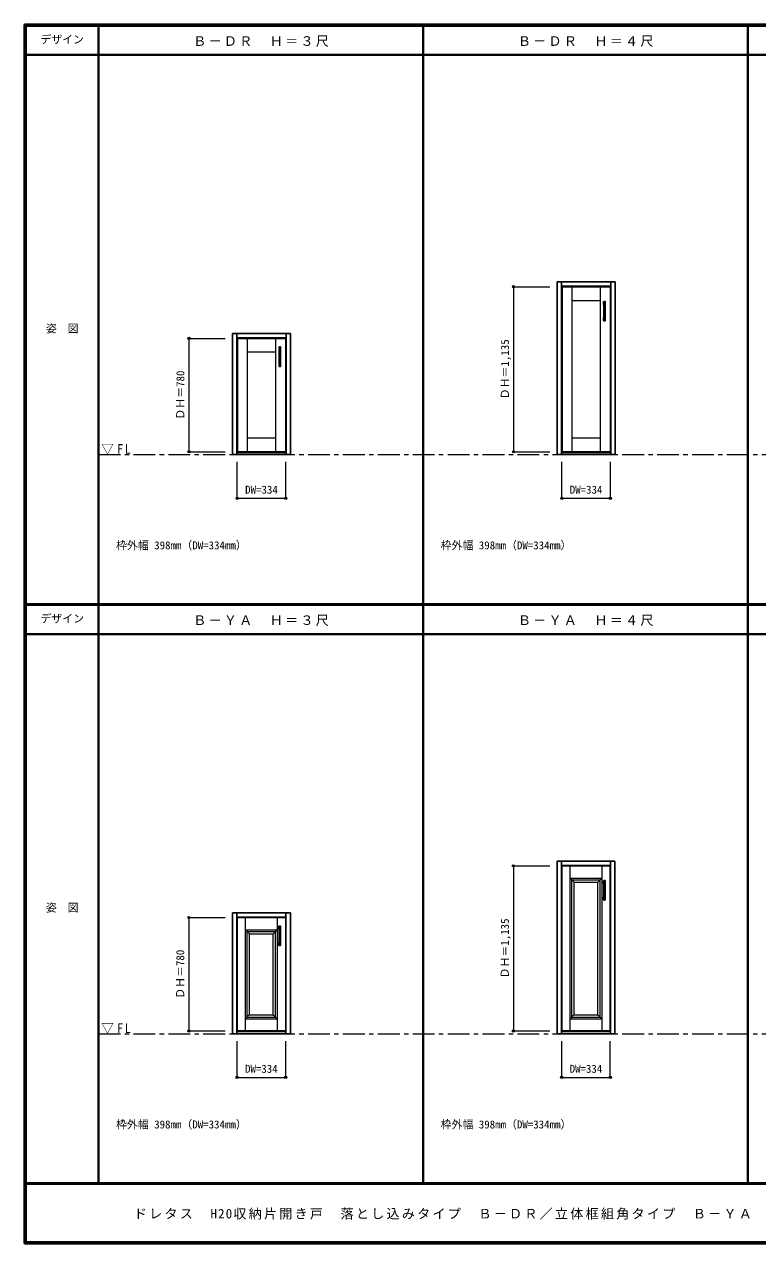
# Model space of a CAD drawing. Units: millimetres, scale not verified. Extents: x -6000 to 5700, y -4307 to 4260.
# Drawn here: x -6000 to -959, y -4205 to 4175 of the extents above; entities that cross this region are included whole.
import ezdxf
from ezdxf.enums import TextEntityAlignment as Align

# ---------------------------------------------------------------- set-up
doc = ezdxf.new("R2010")
doc.units = ezdxf.units.MM
doc.header["$LTSCALE"] = 30
doc.header["$PDMODE"] = 32
doc.header["$PDSIZE"] = 15
doc.linetypes.add('CHAIN1', pattern=[8, 5, -1, 1, -1])
for name, color, linetype, lineweight in [('0-1_通り芯', 7, 'CHAIN1', 18), ('0-2_扉', 3, 'Continuous', 25), ('0-3_仕上げ', 7, 'Continuous', 18), ('0-4_枠', 3, 'Continuous', 25), ('0-7_取手', 7, 'Continuous', 18), ('0-B_寸法', 4, 'Continuous', 9), ('F-1_枠', 6, 'Continuous', 40)]:
    doc.layers.add(name, color=color, linetype=linetype, lineweight=lineweight)
doc.layers.add('0-A_文字', color=7, linetype='Continuous')
doc.layers.add('F-A_文字', color=7, linetype='Continuous')
doc.styles.add('ＭＳ ゴシック', font='')
doc.styles.get('ＭＳ ゴシック').set_extended_font_data('MS Gothic')

msp = doc.modelspace()

# ---------------------------------------------------------------- linework, layer by layer
at = {"layer": '0-1_通り芯'}
for p, q in [((-5490, 1218), (5700, 1218)), ((-5490, -2762.5), (5700, -2762.5))]:
    msp.add_line(p, q, dxfattribs=at)
at = {"layer": '0-2_扉'}
for p, q in [((-1971.2, 2372), (-1971.2, 1237)), ((-4202.8, 2017), (-4536.8, 2017)), ((-4536.8, 2017), (-4536.8, 1237)), ((-4202.8, 2017), (-4202.8, 1237)), ((-4202.8, 1237), (-4536.8, 1237)), ((-1971.2, 1237), (-2305.2, 1237)), ((-1972.02, -1608.5), (-1972.02, -2743.5)), ((-4203.62, -1963.5), (-4537.62, -1963.5)), ((-4537.62, -1963.5), (-4537.62, -2743.5)), ((-4203.62, -1963.5), (-4203.62, -2743.5)), ((-4203.62, -2743.5), (-4537.62, -2743.5)), ((-1972.02, -2743.5), (-2306.02, -2743.5))]:
    msp.add_line(p, q, dxfattribs=at)
for points in [[(-1971.2, 2372), (-2305.2, 2372), (-2305.2, 1237)], [(-1972.02, -1608.5), (-2306.02, -1608.5), (-2306.02, -2743.5)]]:
    msp.add_lwpolyline(points, dxfattribs=at)
at = {"layer": '0-3_仕上げ'}
for p, q in [((-2303.78, 2372), (-2303.78, 1237)), ((-2236.2, 2372), (-2236.2, 1237)), ((-2236.2, 2370.59), (-2040.2, 2370.59)), ((-2040.2, 1237), (-2040.2, 2372)), ((-1972.61, 2372), (-1972.61, 1237)), ((-2040.2, 2276), (-2236.2, 2276)), ((-4535.38, 2017), (-4535.38, 1237)), ((-4467.8, 2017), (-4467.8, 1237)), ((-4467.8, 2015.59), (-4271.8, 2015.59)), ((-4271.8, 1237), (-4271.8, 2017)), ((-4204.21, 2017), (-4204.21, 1237)), ((-4271.8, 1921), (-4467.8, 1921)), ((-4467.8, 1333), (-4271.8, 1333)), ((-2236.2, 1333), (-2040.2, 1333)), ((-4467.8, 1238.41), (-4271.8, 1238.41)), ((-2236.2, 1238.41), (-2040.2, 1238.41)), ((-2249.02, -2743.5), (-2249.02, -1608.5)), ((-2029.02, -2743.5), (-2029.02, -1608.5)), ((-2237.02, -1704.5), (-2249.02, -1692.5)), ((-2249.02, -1692.5), (-2029.02, -1692.5)), ((-2237.02, -1704.5), (-2041.02, -1704.5)), ((-2237.02, -2647.5), (-2237.02, -1704.5)), ((-2221.02, -1720.5), (-2231.48, -1710.03)), ((-2057.02, -1720.5), (-2046.72, -1710.2)), ((-2057.02, -2631.5), (-2057.02, -1720.5)), ((-2029.02, -1692.5), (-2041.02, -1704.5)), ((-2041.02, -2647.5), (-2041.02, -1704.5)), ((-4480.62, -2743.5), (-4480.62, -1963.5)), ((-4260.62, -2743.5), (-4260.62, -1963.5)), ((-4468.62, -2059.5), (-4480.62, -2047.5)), ((-4480.62, -2047.5), (-4260.62, -2047.5)), ((-4468.62, -2059.5), (-4272.62, -2059.5)), ((-4468.62, -2647.5), (-4468.62, -2059.5)), ((-4452.62, -2075.5), (-4463.08, -2065.03)), ((-4288.62, -2075.5), (-4278.32, -2065.2)), ((-4288.62, -2631.5), (-4288.62, -2075.5)), ((-4260.62, -2047.5), (-4272.62, -2059.5)), ((-4272.62, -2647.5), (-4272.62, -2059.5)), ((-4468.62, -2647.5), (-4480.62, -2659.5)), ((-4480.62, -2659.5), (-4260.62, -2659.5)), ((-4468.62, -2647.5), (-4272.62, -2647.5)), ((-4452.62, -2631.5), (-4463.08, -2641.96)), ((-4272.62, -2647.5), (-4260.62, -2659.5)), ((-2237.02, -2647.5), (-2249.02, -2659.5)), ((-2249.02, -2659.5), (-2029.02, -2659.5)), ((-2237.02, -2647.5), (-2041.02, -2647.5)), ((-2221.02, -2631.5), (-2231.48, -2641.96)), ((-2041.02, -2647.5), (-2029.02, -2659.5))]:
    msp.add_line(p, q, dxfattribs=at)
for points in [[(-2221.02, -2631.5), (-2221.02, -1720.5), (-2057.02, -1720.5)], [(-4452.62, -2631.5), (-4452.62, -2075.5), (-4288.62, -2075.5)], [(-4452.62, -2631.5), (-4288.62, -2631.5), (-4278.32, -2641.8)], [(-2221.02, -2631.5), (-2057.02, -2631.5), (-2046.72, -2641.8)]]:
    msp.add_lwpolyline(points, dxfattribs=at)
at = {"layer": '0-4_枠'}
for p, q in [((-2337.2, 1218), (-2337.2, 2405)), ((-2337.2, 2405), (-1939.2, 2405)), ((-2307.2, 1218), (-2307.2, 2405)), ((-2307.2, 2375), (-1969.2, 2375)), ((-1969.2, 1218), (-1969.2, 2405)), ((-1939.2, 1218), (-1939.2, 2405)), ((-4568.8, 1218), (-4568.8, 2050)), ((-4568.8, 2050), (-4170.8, 2050)), ((-4538.8, 1218), (-4538.8, 2050)), ((-4538.8, 2020), (-4200.8, 2020)), ((-4200.8, 1218), (-4200.8, 2050)), ((-4170.8, 1218), (-4170.8, 2050)), ((-4568.8, 1218), (-4170.8, 1218)), ((-4538.8, 1233), (-4200.8, 1233)), ((-2337.2, 1218), (-1939.2, 1218)), ((-2307.2, 1233), (-1969.2, 1233)), ((-2338.02, -2762.5), (-2338.02, -1575.5)), ((-2338.02, -1575.5), (-1940.02, -1575.5)), ((-2308.02, -2762.5), (-2308.02, -1575.5)), ((-1970.02, -2762.5), (-1970.02, -1575.5)), ((-1940.02, -2762.5), (-1940.02, -1575.5)), ((-2308.02, -1605.5), (-1970.02, -1605.5)), ((-4569.62, -2762.5), (-4569.62, -1930.5)), ((-4569.62, -1930.5), (-4171.62, -1930.5)), ((-4539.62, -2762.5), (-4539.62, -1930.5)), ((-4539.62, -1960.5), (-4201.62, -1960.5)), ((-4201.62, -2762.5), (-4201.62, -1930.5)), ((-4171.62, -2762.5), (-4171.62, -1930.5)), ((-4569.62, -2762.5), (-4171.62, -2762.5)), ((-4539.62, -2747.5), (-4201.62, -2747.5)), ((-2338.02, -2762.5), (-1940.02, -2762.5)), ((-2308.02, -2747.5), (-1970.02, -2747.5))]:
    msp.add_line(p, q, dxfattribs=at)
at = {"layer": '0-7_取手'}
for p, q in [((-2017.7, 2250), (-2017.7, 2268)), ((-2005.7, 2250), (-2005.7, 2268)), ((-2017.7, 2140), (-2017.7, 2158)), ((-2005.7, 2140), (-2005.7, 2158)), ((-4249.3, 1937), (-4249.3, 1955)), ((-4237.3, 1937), (-4237.3, 1955)), ((-4249.3, 1827), (-4249.3, 1845)), ((-4237.3, 1827), (-4237.3, 1845)), ((-2018.52, -1730.5), (-2018.52, -1712.5)), ((-2006.52, -1730.5), (-2006.52, -1712.5)), ((-2018.52, -1840.5), (-2018.52, -1822.5)), ((-2006.52, -1840.5), (-2006.52, -1822.5)), ((-4250.12, -2043.5), (-4250.12, -2025.5)), ((-4238.12, -2043.5), (-4238.12, -2025.5)), ((-4250.12, -2153.5), (-4250.12, -2135.5)), ((-4238.12, -2153.5), (-4238.12, -2135.5))]:
    msp.add_line(p, q, dxfattribs=at)
at = {"layer": '0-7_取手', "color": 3, "lineweight": 25}
for p, q in [((-2016.7, 2138), (-2016.7, 2270)), ((-2007.7, 2271), (-2015.7, 2271)), ((-2006.7, 2138), (-2006.7, 2270)), ((-2015.7, 2137), (-2007.7, 2137)), ((-4248.3, 1825), (-4248.3, 1957)), ((-4239.3, 1958), (-4247.3, 1958)), ((-4238.3, 1825), (-4238.3, 1957)), ((-4247.3, 1824), (-4239.3, 1824)), ((-2017.52, -1842.5), (-2017.52, -1710.5)), ((-2008.52, -1709.5), (-2016.52, -1709.5)), ((-2007.52, -1842.5), (-2007.52, -1710.5)), ((-2016.52, -1843.5), (-2008.52, -1843.5)), ((-4249.12, -2155.5), (-4249.12, -2023.5)), ((-4240.12, -2022.5), (-4248.12, -2022.5)), ((-4239.12, -2155.5), (-4239.12, -2023.5)), ((-4248.12, -2156.5), (-4240.12, -2156.5))]:
    msp.add_line(p, q, dxfattribs=at)
at = {"layer": '0-7_取手'}
for centre, start, end in [((-2016.7, 2268), 90, 180), ((-2006.7, 2268), 0, 90), ((-2016.7, 2250), 180, 270), ((-2006.7, 2250), 270, 0), ((-2016.7, 2158), 90, 180), ((-2016.7, 2140), 180, 270), ((-2006.7, 2158), 0, 90), ((-2006.7, 2140), 270, 0), ((-4248.3, 1955), 90, 180), ((-4248.3, 1937), 180, 270), ((-4238.3, 1955), 0, 90), ((-4238.3, 1937), 270, 0), ((-4248.3, 1845), 90, 180), ((-4238.3, 1845), 0, 90), ((-4248.3, 1827), 180, 270), ((-4238.3, 1827), 270, 0), ((-2017.52, -1712.5), 90, 180), ((-2017.52, -1730.5), 180, 270), ((-2007.52, -1712.5), 0, 90), ((-2007.52, -1730.5), 270, 0), ((-2017.52, -1822.5), 90, 180), ((-2017.52, -1840.5), 180, 270), ((-2007.52, -1822.5), 0, 90), ((-2007.52, -1840.5), 270, 0), ((-4249.12, -2025.5), 90, 180), ((-4249.12, -2043.5), 180, 270), ((-4239.12, -2025.5), 0, 90), ((-4239.12, -2043.5), 270, 0), ((-4249.12, -2135.5), 90, 180), ((-4249.12, -2153.5), 180, 270), ((-4239.12, -2135.5), 0, 90), ((-4239.12, -2153.5), 270, 0)]:
    msp.add_arc(centre, 1, start, end, dxfattribs=at)
at = {"layer": '0-7_取手', "color": 3, "lineweight": 25}
for centre, start, end in [((-2015.7, 2270), 90, 180), ((-2007.7, 2270), 0, 90), ((-2015.7, 2138), 180, 270), ((-2007.7, 2138), 270, 0), ((-4247.3, 1957), 90, 180), ((-4239.3, 1957), 0, 90), ((-4247.3, 1825), 180, 270), ((-4239.3, 1825), 270, 0), ((-2016.52, -1710.5), 90, 180), ((-2008.52, -1710.5), 0, 90), ((-2016.52, -1842.5), 180, 270), ((-2008.52, -1842.5), 270, 0), ((-4248.12, -2023.5), 90, 180), ((-4240.12, -2023.5), 0, 90), ((-4248.12, -2155.5), 180, 270), ((-4240.12, -2155.5), 270, 0)]:
    msp.add_arc(centre, 1, start, end, dxfattribs=at)
at = {"layer": '0-B_寸法'}
for p, q in [((-2637.2, 2372), (-2637.2, 1237)), ((-2637.2, 2372), (-2387.2, 2372)), ((-4868.8, 2017), (-4868.8, 1237)), ((-4868.8, 2017), (-4618.8, 2017)), ((-4868.8, 1237), (-4618.8, 1237)), ((-2637.2, 1237), (-2387.2, 1237)), ((-4536.8, 918), (-4536.8, 1168)), ((-4202.8, 918), (-4202.8, 1168)), ((-2305.2, 918), (-2305.2, 1168)), ((-1971.2, 918), (-1971.2, 1168)), ((-4536.8, 918), (-4202.8, 918)), ((-2305.2, 918), (-1971.2, 918)), ((-2638.02, -1608.5), (-2638.02, -2743.5)), ((-2638.02, -1608.5), (-2388.02, -1608.5)), ((-4869.62, -1963.5), (-4869.62, -2743.5)), ((-4869.62, -1963.5), (-4619.62, -1963.5)), ((-4869.62, -2743.5), (-4619.62, -2743.5)), ((-2638.02, -2743.5), (-2388.02, -2743.5)), ((-4537.62, -3062.5), (-4537.62, -2812.5)), ((-4203.62, -3062.5), (-4203.62, -2812.5)), ((-2306.02, -3062.5), (-2306.02, -2812.5)), ((-1972.02, -3062.5), (-1972.02, -2812.5)), ((-4537.62, -3062.5), (-4203.62, -3062.5)), ((-2306.02, -3062.5), (-1972.02, -3062.5))]:
    msp.add_line(p, q, dxfattribs=at)
at = {"layer": '0-B_寸法', "color": 7}
for p in [(-2637.2, 2372), (-4868.8, 2017), (-4868.8, 1237), (-2637.2, 1237), (-4536.8, 918), (-4202.8, 918), (-2305.2, 918), (-1971.2, 918), (-2638.02, -1608.5), (-4869.62, -1963.5), (-4869.62, -2743.5), (-2638.02, -2743.5), (-4537.62, -3062.5), (-4203.62, -3062.5), (-2306.02, -3062.5), (-1972.02, -3062.5)]:
    msp.add_point(p, dxfattribs=at)
at = {"layer": 'F-1_枠'}
for p, q in [((-6000, 4175), (5700, 4175)), ((-6000, 4175), (-6000, -4205)), ((-6000, 4170), (5700, 4170)), ((-6000, 4165), (5700, 4165)), ((-5995, 4175), (-5995, -4205)), ((-5990, 4175), (-5990, -4205)), ((-5490, 4175), (-5490, -3790)), ((-3258.4, 4175), (-3258.4, -3790)), ((-1026.8, 4165), (-1026.8, -3790)), ((-6000, 3965), (5700, 3965)), ((-5990, 190.5), (5690, 190.5)), ((-5990, 187.5), (5690, 187.5)), ((-5990, 184.5), (5690, 184.5)), ((-5990, -15.5), (5690, -15.5)), ((5700, -3790), (-6000, -3790)), ((5700, -3795), (-6000, -3795)), ((5700, -4195), (-6000, -4195)), ((5700, -4200), (-6000, -4200)), ((5700, -4205), (-6000, -4205))]:
    msp.add_line(p, q, dxfattribs=at)

# ---------------------------------------------------------------- texts
at = {"layer": '0-A_文字', "style": 'ＭＳ ゴシック'}
for p in [(-5370, 550.5), (-3138.4, 550.5), (-5370, -3430), (-3138.4, -3430)]:
    msp.add_text('枠外幅 398mm（DW=334mm）', height=54.99, dxfattribs=at).set_placement(p, align=Align.BOTTOM_LEFT)
at = {"layer": '0-A_文字', "char_height": 65.98, "attachment_point": 7, "style": 'ＭＳ ゴシック'}
for s, insert in [('\\T1.17;Ｂ－ＤＲ\u3000Ｈ＝３尺', (-4839.2, 4020)), ('\\T1.17;Ｂ－ＤＲ\u3000Ｈ＝４尺', (-2607.6, 4020)), ('\\T1.26;\\W0.95;▽FL', (-5471.25, 1218)), ('\\T1.17;Ｂ－ＹＡ\u3000Ｈ＝３尺', (-4839.2, 39.5)), ('\\T1.17;Ｂ－ＹＡ\u3000Ｈ＝４尺', (-2607.6, 39.5)), ('\\T1.26;\\W0.95;▽FL', (-5471.25, -2762.5))]:
    msp.add_mtext(s, dxfattribs=dict(at, insert=insert))
at = {"layer": '0-B_寸法', "color": 7, "style": 'ＭＳ ゴシック'}
for s, p in [('ＤＨ＝1,135', (-2652.2, 1598.25)), ('ＤＨ＝780', (-4883.8, 1458.25)), ('ＤＨ＝1,135', (-2653.02, -2382.25)), ('ＤＨ＝780', (-4884.62, -2522.25))]:
    msp.add_text(s, height=54.99, rotation=90, dxfattribs=at).set_placement(p, align=Align.BOTTOM_LEFT)
for p in [(-4482.3, 933), (-2250.7, 933), (-4483.12, -3047.5), (-2251.52, -3047.5)]:
    msp.add_text('DW=334', height=54.99, dxfattribs=at).set_placement(p, align=Align.BOTTOM_LEFT)
at = {"layer": 'F-A_文字', "style": 'ＭＳ ゴシック'}
for s, p in [('デザイン', (-5890, 4027.5)), ('姿\u3000図', (-5852.5, 2040.25)), ('デザイン', (-5890, 47)), ('姿\u3000図', (-5852.5, -1940.25))]:
    msp.add_text(s, height=54.99, dxfattribs=at).set_placement(p, align=Align.BOTTOM_LEFT)
at = {"layer": 'F-A_文字', "insert": (-5247.55, -4040), "char_height": 65.98, "attachment_point": 7, "style": 'ＭＳ ゴシック'}
msp.add_mtext('\\T1.17;ドレタス\u3000H20収納片開き戸\u3000落とし込みタイプ\u3000Ｂ－ＤＲ／立体框組角タイプ\u3000Ｂ－ＹＡ', dxfattribs=at)

doc.saveas('drawing.dxf')
